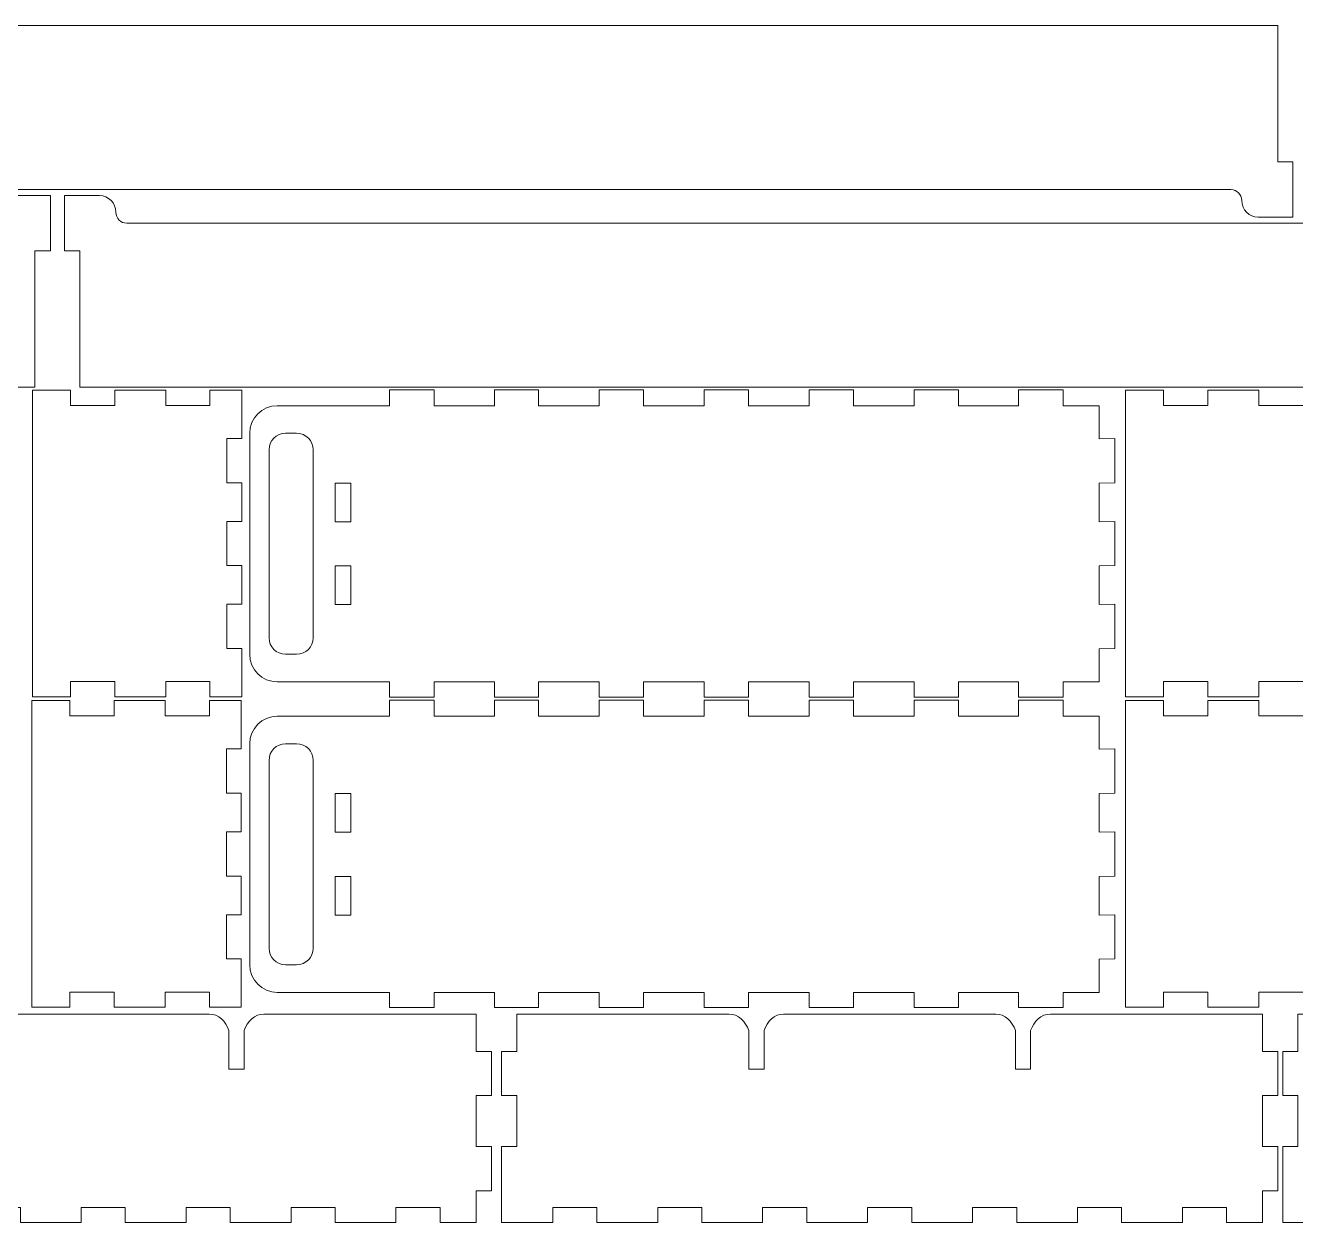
# Model space of a CAD drawing. Header units: inches. Extents: x 0 to 810, y -454 to -1.
# Drawn here: x 197.9 to 427.9, y -453.6 to -236.8 of the extents above; entities that cross this region are included whole.
import ezdxf

# ---------------------------------------------------------------- set-up
doc = ezdxf.new("R2010")
doc.units = ezdxf.units.IN
doc.header["$MEASUREMENT"] = 0
doc.layers.add('Layer 1', color=7, linetype='Continuous')

# ---------------------------------------------------------------- blocks, each defined once
blk = doc.blocks.new('block 37')
at = {"layer": 'Layer 1', "lineweight": 0}
for points in [[(256.8, -319.68), (256.8, -326.68), (254, -326.68), (254, -319.68), (256.8, -319.68)], [(256.8, -334.68), (256.8, -341.68), (254, -341.68), (254, -334.68), (256.8, -334.68)]]:
    blk.add_lwpolyline(points, dxfattribs=at)
for points, knots in [([(377.69, -358.43), (377.69, -358.43), (385.8, -358.43), (385.8, -358.43), (385.8, -358.43), (385.8, -355.68), (385.8, -355.68), (385.8, -355.68), (392.3, -355.68), (392.3, -355.68), (392.3, -355.68), (392.3, -349.68), (392.3, -349.68), (392.3, -349.68), (395.11, -349.62), (395.11, -349.62), (395.11, -349.62), (395.11, -341.62), (395.11, -341.62), (395.11, -341.62), (392.3, -341.68), (392.3, -341.68), (392.3, -341.68), (392.3, -334.68), (392.3, -334.68), (392.3, -334.68), (395.11, -334.62), (395.11, -334.62), (395.11, -334.62), (395.11, -326.62), (395.11, -326.62), (395.11, -326.62), (392.3, -326.68), (392.3, -326.68), (392.3, -326.68), (392.3, -319.68), (392.3, -319.68), (392.3, -319.68), (395.11, -319.62), (395.11, -319.62), (395.11, -319.62), (395.11, -311.62), (395.11, -311.62), (395.11, -311.62), (392.3, -311.68), (392.3, -311.68), (392.3, -311.68), (392.3, -305.68), (392.3, -305.68), (392.3, -305.68), (385.8, -305.68), (385.8, -305.68), (385.8, -305.68), (385.8, -302.81), (385.8, -302.81), (385.8, -302.81), (377.69, -302.81), (377.69, -302.81), (377.69, -302.81), (377.69, -305.68), (377.69, -305.68), (377.69, -305.68), (366.8, -305.68), (366.8, -305.68), (366.8, -305.68), (366.8, -302.81), (366.8, -302.81), (366.8, -302.81), (358.8, -302.81), (358.8, -302.81), (358.8, -302.81), (358.8, -305.68), (358.8, -305.68), (358.8, -305.68), (347.8, -305.68), (347.8, -305.68), (347.8, -305.68), (347.8, -302.81), (347.8, -302.81), (347.8, -302.81), (339.8, -302.81), (339.8, -302.81), (339.8, -302.81), (339.8, -305.68), (339.8, -305.68), (339.8, -305.68), (328.8, -305.68), (328.8, -305.68), (328.8, -305.68), (328.8, -302.81), (328.8, -302.81), (328.8, -302.81), (320.8, -302.81), (320.8, -302.81), (320.8, -302.81), (320.8, -305.68), (320.8, -305.68), (320.8, -305.68), (309.8, -305.68), (309.8, -305.68), (309.8, -305.68), (309.8, -302.81), (309.8, -302.81), (309.8, -302.81), (301.8, -302.81), (301.8, -302.81), (301.8, -302.81), (301.8, -305.68), (301.8, -305.68), (301.8, -305.68), (290.8, -305.68), (290.8, -305.68), (290.8, -305.68), (290.8, -302.81), (290.8, -302.81), (290.8, -302.81), (282.8, -302.81), (282.8, -302.81), (282.8, -302.81), (282.8, -305.68), (282.8, -305.68), (282.8, -305.68), (271.9, -305.68), (271.9, -305.68), (271.9, -305.68), (271.9, -302.81), (271.9, -302.81), (271.9, -302.81), (263.8, -302.81), (263.8, -302.81), (263.8, -302.81), (263.8, -305.68), (263.8, -305.68), (263.8, -305.68), (253.5, -305.68), (253.5, -305.68), (253.5, -305.68), (248.5, -305.68), (248.5, -305.68), (248.5, -305.68), (246.5, -305.68), (246.5, -305.68), (246.5, -305.68), (243.5, -305.68), (243.5, -305.68), (240.74, -305.68), (238.5, -307.92), (238.5, -310.68), (238.5, -310.68), (238.5, -350.68), (238.5, -350.68), (238.5, -353.44), (240.74, -355.68), (243.5, -355.68), (243.5, -355.68), (246.5, -355.68), (246.5, -355.68), (246.5, -355.68), (248.5, -355.68), (248.5, -355.68), (248.5, -355.68), (253.5, -355.68), (253.5, -355.68), (253.5, -355.68), (263.8, -355.68), (263.8, -355.68), (263.8, -355.68), (263.8, -358.43), (263.8, -358.43), (263.8, -358.43), (271.9, -358.43), (271.9, -358.43), (271.9, -358.43), (271.9, -355.68), (271.9, -355.68), (271.9, -355.68), (282.8, -355.68), (282.8, -355.68), (282.8, -355.68), (282.8, -358.43), (282.8, -358.43), (282.8, -358.43), (290.8, -358.43), (290.8, -358.43), (290.8, -358.43), (290.8, -355.68), (290.8, -355.68), (290.8, -355.68), (301.8, -355.68), (301.8, -355.68), (301.8, -355.68), (301.8, -358.43), (301.8, -358.43), (301.8, -358.43), (309.8, -358.43), (309.8, -358.43), (309.8, -358.43), (309.8, -355.68), (309.8, -355.68), (309.8, -355.68), (320.8, -355.68), (320.8, -355.68), (320.8, -355.68), (320.8, -358.43), (320.8, -358.43), (320.8, -358.43), (328.8, -358.43), (328.8, -358.43), (328.8, -358.43), (328.8, -355.68), (328.8, -355.68), (328.8, -355.68), (339.8, -355.68), (339.8, -355.68), (339.8, -355.68), (339.8, -358.43), (339.8, -358.43), (339.8, -358.43), (347.8, -358.43), (347.8, -358.43), (347.8, -358.43), (347.8, -355.68), (347.8, -355.68), (347.8, -355.68), (358.8, -355.68), (358.8, -355.68), (358.8, -355.68), (358.8, -358.43), (358.8, -358.43), (358.8, -358.43), (366.8, -358.43), (366.8, -358.43), (366.8, -358.43), (366.8, -355.68), (366.8, -355.68), (366.8, -355.68), (377.69, -355.68), (377.69, -355.68), (377.69, -355.68), (377.69, -358.43), (377.69, -358.43)], [0, 0, 0, 0, 1, 1, 1, 2, 2, 2, 3, 3, 3, 4, 4, 4, 5, 5, 5, 6, 6, 6, 7, 7, 7, 8, 8, 8, 9, 9, 9, 10, 10, 10, 11, 11, 11, 12, 12, 12, 13, 13, 13, 14, 14, 14, 15, 15, 15, 16, 16, 16, 17, 17, 17, 18, 18, 18, 19, 19, 19, 20, 20, 20, 21, 21, 21, 22, 22, 22, 23, 23, 23, 24, 24, 24, 25, 25, 25, 26, 26, 26, 27, 27, 27, 28, 28, 28, 29, 29, 29, 30, 30, 30, 31, 31, 31, 32, 32, 32, 33, 33, 33, 34, 34, 34, 35, 35, 35, 36, 36, 36, 37, 37, 37, 38, 38, 38, 39, 39, 39, 40, 40, 40, 41, 41, 41, 42, 42, 42, 43, 43, 43, 44, 44, 44, 45, 45, 45, 46, 46, 46, 47, 47, 47, 48, 48, 48, 49, 49, 49, 50, 50, 50, 51, 51, 51, 52, 52, 52, 53, 53, 53, 54, 54, 54, 55, 55, 55, 56, 56, 56, 57, 57, 57, 58, 58, 58, 59, 59, 59, 60, 60, 60, 61, 61, 61, 62, 62, 62, 63, 63, 63, 64, 64, 64, 65, 65, 65, 66, 66, 66, 67, 67, 67, 68, 68, 68, 69, 69, 69, 70, 70, 70, 71, 71, 71, 72, 72, 72, 73, 73, 73, 74, 74, 74, 75, 75, 75, 76, 76, 76, 77, 77, 77, 78, 78, 78, 79, 79, 79, 80, 80, 80, 80]), ([(245, -350.68), (243.34, -350.68), (242, -349.34), (242, -347.68), (242, -347.68), (242, -313.68), (242, -313.68), (242, -312.03), (243.34, -310.68), (245, -310.68), (245, -310.68), (247, -310.68), (247, -310.68), (248.66, -310.68), (250, -312.03), (250, -313.68), (250, -313.68), (250, -347.68), (250, -347.68), (250, -349.34), (248.66, -350.68), (247, -350.68), (247, -350.68), (245, -350.68), (245, -350.68)], [0, 0, 0, 0, 1, 1, 1, 2, 2, 2, 3, 3, 3, 4, 4, 4, 5, 5, 5, 6, 6, 6, 7, 7, 7, 8, 8, 8, 8])]:
    blk.add_open_spline(points, degree=3, knots=knots, dxfattribs=at)
blk = doc.blocks.new('block 38')
at = {"layer": 'Layer 1', "lineweight": 0}
for points in [[(256.8, -375.89), (256.8, -382.89), (254, -382.89), (254, -375.89), (256.8, -375.89)], [(256.8, -390.89), (256.8, -397.89), (254, -397.89), (254, -390.89), (256.8, -390.89)]]:
    blk.add_lwpolyline(points, dxfattribs=at)
for points, knots in [([(377.69, -414.64), (377.69, -414.64), (385.8, -414.64), (385.8, -414.64), (385.8, -414.64), (385.8, -411.89), (385.8, -411.89), (385.8, -411.89), (392.3, -411.89), (392.3, -411.89), (392.3, -411.89), (392.3, -405.89), (392.3, -405.89), (392.3, -405.89), (395.11, -405.83), (395.11, -405.83), (395.11, -405.83), (395.11, -397.83), (395.11, -397.83), (395.11, -397.83), (392.3, -397.89), (392.3, -397.89), (392.3, -397.89), (392.3, -390.89), (392.3, -390.89), (392.3, -390.89), (395.11, -390.83), (395.11, -390.83), (395.11, -390.83), (395.11, -382.83), (395.11, -382.83), (395.11, -382.83), (392.3, -382.89), (392.3, -382.89), (392.3, -382.89), (392.3, -375.89), (392.3, -375.89), (392.3, -375.89), (395.11, -375.83), (395.11, -375.83), (395.11, -375.83), (395.11, -367.83), (395.11, -367.83), (395.11, -367.83), (392.3, -367.89), (392.3, -367.89), (392.3, -367.89), (392.3, -361.89), (392.3, -361.89), (392.3, -361.89), (385.8, -361.89), (385.8, -361.89), (385.8, -361.89), (385.8, -359.02), (385.8, -359.02), (385.8, -359.02), (377.69, -359.02), (377.69, -359.02), (377.69, -359.02), (377.69, -361.89), (377.69, -361.89), (377.69, -361.89), (366.8, -361.89), (366.8, -361.89), (366.8, -361.89), (366.8, -359.02), (366.8, -359.02), (366.8, -359.02), (358.8, -359.02), (358.8, -359.02), (358.8, -359.02), (358.8, -361.89), (358.8, -361.89), (358.8, -361.89), (347.8, -361.89), (347.8, -361.89), (347.8, -361.89), (347.8, -359.02), (347.8, -359.02), (347.8, -359.02), (339.8, -359.02), (339.8, -359.02), (339.8, -359.02), (339.8, -361.89), (339.8, -361.89), (339.8, -361.89), (328.8, -361.89), (328.8, -361.89), (328.8, -361.89), (328.8, -359.02), (328.8, -359.02), (328.8, -359.02), (320.8, -359.02), (320.8, -359.02), (320.8, -359.02), (320.8, -361.89), (320.8, -361.89), (320.8, -361.89), (309.8, -361.89), (309.8, -361.89), (309.8, -361.89), (309.8, -359.02), (309.8, -359.02), (309.8, -359.02), (301.8, -359.02), (301.8, -359.02), (301.8, -359.02), (301.8, -361.89), (301.8, -361.89), (301.8, -361.89), (290.8, -361.89), (290.8, -361.89), (290.8, -361.89), (290.8, -359.02), (290.8, -359.02), (290.8, -359.02), (282.8, -359.02), (282.8, -359.02), (282.8, -359.02), (282.8, -361.89), (282.8, -361.89), (282.8, -361.89), (271.9, -361.89), (271.9, -361.89), (271.9, -361.89), (271.9, -359.02), (271.9, -359.02), (271.9, -359.02), (263.8, -359.02), (263.8, -359.02), (263.8, -359.02), (263.8, -361.89), (263.8, -361.89), (263.8, -361.89), (253.5, -361.89), (253.5, -361.89), (253.5, -361.89), (248.5, -361.89), (248.5, -361.89), (248.5, -361.89), (246.5, -361.89), (246.5, -361.89), (246.5, -361.89), (243.5, -361.89), (243.5, -361.89), (240.74, -361.89), (238.5, -364.13), (238.5, -366.89), (238.5, -366.89), (238.5, -406.89), (238.5, -406.89), (238.5, -409.65), (240.74, -411.89), (243.5, -411.89), (243.5, -411.89), (246.5, -411.89), (246.5, -411.89), (246.5, -411.89), (248.5, -411.89), (248.5, -411.89), (248.5, -411.89), (253.5, -411.89), (253.5, -411.89), (253.5, -411.89), (263.8, -411.89), (263.8, -411.89), (263.8, -411.89), (263.8, -414.64), (263.8, -414.64), (263.8, -414.64), (271.9, -414.64), (271.9, -414.64), (271.9, -414.64), (271.9, -411.89), (271.9, -411.89), (271.9, -411.89), (282.8, -411.89), (282.8, -411.89), (282.8, -411.89), (282.8, -414.64), (282.8, -414.64), (282.8, -414.64), (290.8, -414.64), (290.8, -414.64), (290.8, -414.64), (290.8, -411.89), (290.8, -411.89), (290.8, -411.89), (301.8, -411.89), (301.8, -411.89), (301.8, -411.89), (301.8, -414.64), (301.8, -414.64), (301.8, -414.64), (309.8, -414.64), (309.8, -414.64), (309.8, -414.64), (309.8, -411.89), (309.8, -411.89), (309.8, -411.89), (320.8, -411.89), (320.8, -411.89), (320.8, -411.89), (320.8, -414.64), (320.8, -414.64), (320.8, -414.64), (328.8, -414.64), (328.8, -414.64), (328.8, -414.64), (328.8, -411.89), (328.8, -411.89), (328.8, -411.89), (339.8, -411.89), (339.8, -411.89), (339.8, -411.89), (339.8, -414.64), (339.8, -414.64), (339.8, -414.64), (347.8, -414.64), (347.8, -414.64), (347.8, -414.64), (347.8, -411.89), (347.8, -411.89), (347.8, -411.89), (358.8, -411.89), (358.8, -411.89), (358.8, -411.89), (358.8, -414.64), (358.8, -414.64), (358.8, -414.64), (366.8, -414.64), (366.8, -414.64), (366.8, -414.64), (366.8, -411.89), (366.8, -411.89), (366.8, -411.89), (377.69, -411.89), (377.69, -411.89), (377.69, -411.89), (377.69, -414.64), (377.69, -414.64)], [0, 0, 0, 0, 1, 1, 1, 2, 2, 2, 3, 3, 3, 4, 4, 4, 5, 5, 5, 6, 6, 6, 7, 7, 7, 8, 8, 8, 9, 9, 9, 10, 10, 10, 11, 11, 11, 12, 12, 12, 13, 13, 13, 14, 14, 14, 15, 15, 15, 16, 16, 16, 17, 17, 17, 18, 18, 18, 19, 19, 19, 20, 20, 20, 21, 21, 21, 22, 22, 22, 23, 23, 23, 24, 24, 24, 25, 25, 25, 26, 26, 26, 27, 27, 27, 28, 28, 28, 29, 29, 29, 30, 30, 30, 31, 31, 31, 32, 32, 32, 33, 33, 33, 34, 34, 34, 35, 35, 35, 36, 36, 36, 37, 37, 37, 38, 38, 38, 39, 39, 39, 40, 40, 40, 41, 41, 41, 42, 42, 42, 43, 43, 43, 44, 44, 44, 45, 45, 45, 46, 46, 46, 47, 47, 47, 48, 48, 48, 49, 49, 49, 50, 50, 50, 51, 51, 51, 52, 52, 52, 53, 53, 53, 54, 54, 54, 55, 55, 55, 56, 56, 56, 57, 57, 57, 58, 58, 58, 59, 59, 59, 60, 60, 60, 61, 61, 61, 62, 62, 62, 63, 63, 63, 64, 64, 64, 65, 65, 65, 66, 66, 66, 67, 67, 67, 68, 68, 68, 69, 69, 69, 70, 70, 70, 71, 71, 71, 72, 72, 72, 73, 73, 73, 74, 74, 74, 75, 75, 75, 76, 76, 76, 77, 77, 77, 78, 78, 78, 79, 79, 79, 80, 80, 80, 80]), ([(245, -406.89), (243.34, -406.89), (242, -405.54), (242, -403.89), (242, -403.89), (242, -369.89), (242, -369.89), (242, -368.23), (243.34, -366.89), (245, -366.89), (245, -366.89), (247, -366.89), (247, -366.89), (248.66, -366.89), (250, -368.23), (250, -369.89), (250, -369.89), (250, -403.89), (250, -403.89), (250, -405.54), (248.66, -406.89), (247, -406.89), (247, -406.89), (245, -406.89), (245, -406.89)], [0, 0, 0, 0, 1, 1, 1, 2, 2, 2, 3, 3, 3, 4, 4, 4, 5, 5, 5, 6, 6, 6, 7, 7, 7, 8, 8, 8, 8])]:
    blk.add_open_spline(points, degree=3, knots=knots, dxfattribs=at)
blk = doc.blocks.new('block 40')
at = {"layer": 'Layer 1', "lineweight": 0}
blk.add_open_spline([(272.98, -453.57), (272.98, -453.57), (279.48, -453.57), (279.48, -453.57), (279.48, -453.57), (279.48, -450.81), (279.48, -450.81), (279.48, -450.81), (279.48, -450.81), (279.48, -450.81), (279.48, -450.81), (279.48, -447.82), (279.48, -447.82), (279.48, -447.82), (282.27, -447.82), (282.27, -447.82), (282.27, -447.82), (282.27, -439.82), (282.27, -439.82), (282.27, -439.82), (279.48, -439.82), (279.48, -439.82), (279.48, -439.82), (279.48, -430.59), (279.48, -430.59), (279.48, -430.59), (282.27, -430.59), (282.27, -430.59), (282.27, -430.59), (282.27, -422.59), (282.27, -422.59), (282.27, -422.59), (279.48, -422.59), (279.48, -422.59), (279.48, -422.59), (279.48, -415.81), (279.48, -415.81), (279.48, -415.81), (241.08, -415.81), (241.08, -415.81), (239.42, -415.81), (238.08, -417.15), (237.5, -418.81), (237.5, -418.81), (237.5, -425.81), (237.5, -425.81), (237.5, -425.81), (234.73, -425.81), (234.73, -425.81), (234.73, -425.81), (234.73, -418.81), (234.73, -418.81), (234.18, -417.15), (232.84, -415.81), (231.18, -415.81), (231.18, -415.81), (192.78, -415.81), (192.78, -415.81), (191.12, -415.81), (189.78, -417.15), (189.23, -418.81), (189.23, -418.81), (189.23, -425.81), (189.23, -425.81), (189.23, -425.81), (186.46, -425.81), (186.46, -425.81), (186.46, -425.81), (186.46, -418.81), (186.46, -418.81), (185.88, -417.15), (184.54, -415.81), (182.88, -415.81), (182.88, -415.81), (144.48, -415.81), (144.48, -415.81), (144.48, -415.81), (144.48, -422.59), (144.48, -422.59), (144.48, -422.59), (141.72, -422.59), (141.72, -422.59), (141.72, -422.59), (141.72, -430.59), (141.72, -430.59), (141.72, -430.59), (144.48, -430.59), (144.48, -430.59), (144.48, -430.59), (144.48, -439.82), (144.48, -439.82), (144.48, -439.82), (141.72, -439.82), (141.72, -439.82), (141.72, -439.82), (141.72, -450.81), (141.72, -450.81), (141.72, -450.81), (141.72, -453.57), (141.72, -453.57), (141.72, -453.57), (144.48, -453.57), (144.48, -453.57), (144.48, -453.57), (150.98, -453.57), (150.98, -453.57), (150.98, -453.57), (150.98, -450.81), (150.98, -450.81), (150.98, -450.81), (158.98, -450.81), (158.98, -450.81), (158.98, -450.81), (158.98, -453.57), (158.98, -453.57), (158.98, -453.57), (169.98, -453.57), (169.98, -453.57), (169.98, -453.57), (169.98, -450.81), (169.98, -450.81), (169.98, -450.81), (177.98, -450.81), (177.98, -450.81), (177.98, -450.81), (177.98, -453.57), (177.98, -453.57), (177.98, -453.57), (188.98, -453.57), (188.98, -453.57), (188.98, -453.57), (188.98, -450.81), (188.98, -450.81), (188.98, -450.81), (196.98, -450.81), (196.98, -450.81), (196.98, -450.81), (196.98, -453.57), (196.98, -453.57), (196.98, -453.57), (207.98, -453.57), (207.98, -453.57), (207.98, -453.57), (207.98, -450.81), (207.98, -450.81), (207.98, -450.81), (215.98, -450.81), (215.98, -450.81), (215.98, -450.81), (215.98, -453.57), (215.98, -453.57), (215.98, -453.57), (226.98, -453.57), (226.98, -453.57), (226.98, -453.57), (226.98, -450.81), (226.98, -450.81), (226.98, -450.81), (234.98, -450.81), (234.98, -450.81), (234.98, -450.81), (234.98, -453.57), (234.98, -453.57), (234.98, -453.57), (245.98, -453.57), (245.98, -453.57), (245.98, -453.57), (245.98, -450.81), (245.98, -450.81), (245.98, -450.81), (253.98, -450.81), (253.98, -450.81), (253.98, -450.81), (253.98, -453.57), (253.98, -453.57), (253.98, -453.57), (264.98, -453.57), (264.98, -453.57), (264.98, -453.57), (264.98, -450.81), (264.98, -450.81), (264.98, -450.81), (272.98, -450.81), (272.98, -450.81), (272.98, -450.81), (272.98, -453.57), (272.98, -453.57)], degree=3, knots=[0, 0, 0, 0, 1, 1, 1, 2, 2, 2, 3, 3, 3, 4, 4, 4, 5, 5, 5, 6, 6, 6, 7, 7, 7, 8, 8, 8, 9, 9, 9, 10, 10, 10, 11, 11, 11, 12, 12, 12, 13, 13, 13, 14, 14, 14, 15, 15, 15, 16, 16, 16, 17, 17, 17, 18, 18, 18, 19, 19, 19, 20, 20, 20, 21, 21, 21, 22, 22, 22, 23, 23, 23, 24, 24, 24, 25, 25, 25, 26, 26, 26, 27, 27, 27, 28, 28, 28, 29, 29, 29, 30, 30, 30, 31, 31, 31, 32, 32, 32, 33, 33, 33, 34, 34, 34, 35, 35, 35, 36, 36, 36, 37, 37, 37, 38, 38, 38, 39, 39, 39, 40, 40, 40, 41, 41, 41, 42, 42, 42, 43, 43, 43, 44, 44, 44, 45, 45, 45, 46, 46, 46, 47, 47, 47, 48, 48, 48, 49, 49, 49, 50, 50, 50, 51, 51, 51, 52, 52, 52, 53, 53, 53, 54, 54, 54, 55, 55, 55, 56, 56, 56, 57, 57, 57, 58, 58, 58, 59, 59, 59, 60, 60, 60, 61, 61, 61, 62, 62, 62, 62], dxfattribs=at)
blk = doc.blocks.new('block 41')
at = {"layer": 'Layer 1', "lineweight": 0}
blk.add_open_spline([(415.37, -453.57), (415.37, -453.57), (421.87, -453.57), (421.87, -453.57), (421.87, -453.57), (421.87, -450.81), (421.87, -450.81), (421.87, -450.81), (421.87, -450.81), (421.87, -450.81), (421.87, -450.81), (421.87, -447.82), (421.87, -447.82), (421.87, -447.82), (424.67, -447.82), (424.67, -447.82), (424.67, -447.82), (424.67, -439.82), (424.67, -439.82), (424.67, -439.82), (421.87, -439.82), (421.87, -439.82), (421.87, -439.82), (421.87, -430.59), (421.87, -430.59), (421.87, -430.59), (424.67, -430.59), (424.67, -430.59), (424.67, -430.59), (424.67, -422.59), (424.67, -422.59), (424.67, -422.59), (421.87, -422.59), (421.87, -422.59), (421.87, -422.59), (421.87, -415.81), (421.87, -415.81), (421.87, -415.81), (383.47, -415.81), (383.47, -415.81), (381.82, -415.81), (380.47, -417.15), (379.89, -418.81), (379.89, -418.81), (379.89, -425.81), (379.89, -425.81), (379.89, -425.81), (377.13, -425.81), (377.13, -425.81), (377.13, -425.81), (377.13, -418.81), (377.13, -418.81), (376.57, -417.15), (375.23, -415.81), (373.57, -415.81), (373.57, -415.81), (335.17, -415.81), (335.17, -415.81), (333.52, -415.81), (332.17, -417.15), (331.62, -418.81), (331.62, -418.81), (331.62, -425.81), (331.62, -425.81), (331.62, -425.81), (328.86, -425.81), (328.86, -425.81), (328.86, -425.81), (328.86, -418.81), (328.86, -418.81), (328.27, -417.15), (326.93, -415.81), (325.27, -415.81), (325.27, -415.81), (286.87, -415.81), (286.87, -415.81), (286.87, -415.81), (286.87, -422.59), (286.87, -422.59), (286.87, -422.59), (284.11, -422.59), (284.11, -422.59), (284.11, -422.59), (284.11, -430.59), (284.11, -430.59), (284.11, -430.59), (286.87, -430.59), (286.87, -430.59), (286.87, -430.59), (286.87, -439.82), (286.87, -439.82), (286.87, -439.82), (284.11, -439.82), (284.11, -439.82), (284.11, -439.82), (284.11, -450.81), (284.11, -450.81), (284.11, -450.81), (284.11, -453.57), (284.11, -453.57), (284.11, -453.57), (286.87, -453.57), (286.87, -453.57), (286.87, -453.57), (293.37, -453.57), (293.37, -453.57), (293.37, -453.57), (293.37, -450.81), (293.37, -450.81), (293.37, -450.81), (301.37, -450.81), (301.37, -450.81), (301.37, -450.81), (301.37, -453.57), (301.37, -453.57), (301.37, -453.57), (312.37, -453.57), (312.37, -453.57), (312.37, -453.57), (312.37, -450.81), (312.37, -450.81), (312.37, -450.81), (320.37, -450.81), (320.37, -450.81), (320.37, -450.81), (320.37, -453.57), (320.37, -453.57), (320.37, -453.57), (331.37, -453.57), (331.37, -453.57), (331.37, -453.57), (331.37, -450.81), (331.37, -450.81), (331.37, -450.81), (339.37, -450.81), (339.37, -450.81), (339.37, -450.81), (339.37, -453.57), (339.37, -453.57), (339.37, -453.57), (350.37, -453.57), (350.37, -453.57), (350.37, -453.57), (350.37, -450.81), (350.37, -450.81), (350.37, -450.81), (358.37, -450.81), (358.37, -450.81), (358.37, -450.81), (358.37, -453.57), (358.37, -453.57), (358.37, -453.57), (369.37, -453.57), (369.37, -453.57), (369.37, -453.57), (369.37, -450.81), (369.37, -450.81), (369.37, -450.81), (377.37, -450.81), (377.37, -450.81), (377.37, -450.81), (377.37, -453.57), (377.37, -453.57), (377.37, -453.57), (388.37, -453.57), (388.37, -453.57), (388.37, -453.57), (388.37, -450.81), (388.37, -450.81), (388.37, -450.81), (396.37, -450.81), (396.37, -450.81), (396.37, -450.81), (396.37, -453.57), (396.37, -453.57), (396.37, -453.57), (407.37, -453.57), (407.37, -453.57), (407.37, -453.57), (407.37, -450.81), (407.37, -450.81), (407.37, -450.81), (415.37, -450.81), (415.37, -450.81), (415.37, -450.81), (415.37, -453.57), (415.37, -453.57)], degree=3, knots=[0, 0, 0, 0, 1, 1, 1, 2, 2, 2, 3, 3, 3, 4, 4, 4, 5, 5, 5, 6, 6, 6, 7, 7, 7, 8, 8, 8, 9, 9, 9, 10, 10, 10, 11, 11, 11, 12, 12, 12, 13, 13, 13, 14, 14, 14, 15, 15, 15, 16, 16, 16, 17, 17, 17, 18, 18, 18, 19, 19, 19, 20, 20, 20, 21, 21, 21, 22, 22, 22, 23, 23, 23, 24, 24, 24, 25, 25, 25, 26, 26, 26, 27, 27, 27, 28, 28, 28, 29, 29, 29, 30, 30, 30, 31, 31, 31, 32, 32, 32, 33, 33, 33, 34, 34, 34, 35, 35, 35, 36, 36, 36, 37, 37, 37, 38, 38, 38, 39, 39, 39, 40, 40, 40, 41, 41, 41, 42, 42, 42, 43, 43, 43, 44, 44, 44, 45, 45, 45, 46, 46, 46, 47, 47, 47, 48, 48, 48, 49, 49, 49, 50, 50, 50, 51, 51, 51, 52, 52, 52, 53, 53, 53, 54, 54, 54, 55, 55, 55, 56, 56, 56, 57, 57, 57, 58, 58, 58, 59, 59, 59, 60, 60, 60, 61, 61, 61, 62, 62, 62, 62], dxfattribs=at)
blk = doc.blocks.new('block 42')
at = {"layer": 'Layer 1', "lineweight": 0}
blk.add_open_spline([(556.79, -453.57), (556.79, -453.57), (563.29, -453.57), (563.29, -453.57), (563.29, -453.57), (563.29, -450.81), (563.29, -450.81), (563.29, -450.81), (563.29, -450.81), (563.29, -450.81), (563.29, -450.81), (563.29, -447.82), (563.29, -447.82), (563.29, -447.82), (566.08, -447.82), (566.08, -447.82), (566.08, -447.82), (566.08, -439.82), (566.08, -439.82), (566.08, -439.82), (563.29, -439.82), (563.29, -439.82), (563.29, -439.82), (563.29, -430.59), (563.29, -430.59), (563.29, -430.59), (566.08, -430.59), (566.08, -430.59), (566.08, -430.59), (566.08, -422.59), (566.08, -422.59), (566.08, -422.59), (563.29, -422.59), (563.29, -422.59), (563.29, -422.59), (563.29, -415.81), (563.29, -415.81), (563.29, -415.81), (524.89, -415.81), (524.89, -415.81), (523.23, -415.81), (521.89, -417.15), (521.31, -418.81), (521.31, -418.81), (521.31, -425.81), (521.31, -425.81), (521.31, -425.81), (518.54, -425.81), (518.54, -425.81), (518.54, -425.81), (518.54, -418.81), (518.54, -418.81), (517.99, -417.15), (516.65, -415.81), (514.99, -415.81), (514.99, -415.81), (476.59, -415.81), (476.59, -415.81), (474.93, -415.81), (473.59, -417.15), (473.04, -418.81), (473.04, -418.81), (473.04, -425.81), (473.04, -425.81), (473.04, -425.81), (470.27, -425.81), (470.27, -425.81), (470.27, -425.81), (470.27, -418.81), (470.27, -418.81), (469.69, -417.15), (468.35, -415.81), (466.69, -415.81), (466.69, -415.81), (428.29, -415.81), (428.29, -415.81), (428.29, -415.81), (428.29, -422.59), (428.29, -422.59), (428.29, -422.59), (425.53, -422.59), (425.53, -422.59), (425.53, -422.59), (425.53, -430.59), (425.53, -430.59), (425.53, -430.59), (428.29, -430.59), (428.29, -430.59), (428.29, -430.59), (428.29, -439.82), (428.29, -439.82), (428.29, -439.82), (425.53, -439.82), (425.53, -439.82), (425.53, -439.82), (425.53, -450.81), (425.53, -450.81), (425.53, -450.81), (425.53, -453.57), (425.53, -453.57), (425.53, -453.57), (428.29, -453.57), (428.29, -453.57), (428.29, -453.57), (434.79, -453.57), (434.79, -453.57), (434.79, -453.57), (434.79, -450.81), (434.79, -450.81), (434.79, -450.81), (442.79, -450.81), (442.79, -450.81), (442.79, -450.81), (442.79, -453.57), (442.79, -453.57), (442.79, -453.57), (453.79, -453.57), (453.79, -453.57), (453.79, -453.57), (453.79, -450.81), (453.79, -450.81), (453.79, -450.81), (461.79, -450.81), (461.79, -450.81), (461.79, -450.81), (461.79, -453.57), (461.79, -453.57), (461.79, -453.57), (472.79, -453.57), (472.79, -453.57), (472.79, -453.57), (472.79, -450.81), (472.79, -450.81), (472.79, -450.81), (480.79, -450.81), (480.79, -450.81), (480.79, -450.81), (480.79, -453.57), (480.79, -453.57), (480.79, -453.57), (491.79, -453.57), (491.79, -453.57), (491.79, -453.57), (491.79, -450.81), (491.79, -450.81), (491.79, -450.81), (499.79, -450.81), (499.79, -450.81), (499.79, -450.81), (499.79, -453.57), (499.79, -453.57), (499.79, -453.57), (510.79, -453.57), (510.79, -453.57), (510.79, -453.57), (510.79, -450.81), (510.79, -450.81), (510.79, -450.81), (518.79, -450.81), (518.79, -450.81), (518.79, -450.81), (518.79, -453.57), (518.79, -453.57), (518.79, -453.57), (529.79, -453.57), (529.79, -453.57), (529.79, -453.57), (529.79, -450.81), (529.79, -450.81), (529.79, -450.81), (537.79, -450.81), (537.79, -450.81), (537.79, -450.81), (537.79, -453.57), (537.79, -453.57), (537.79, -453.57), (548.79, -453.57), (548.79, -453.57), (548.79, -453.57), (548.79, -450.81), (548.79, -450.81), (548.79, -450.81), (556.79, -450.81), (556.79, -450.81), (556.79, -450.81), (556.79, -453.57), (556.79, -453.57)], degree=3, knots=[0, 0, 0, 0, 1, 1, 1, 2, 2, 2, 3, 3, 3, 4, 4, 4, 5, 5, 5, 6, 6, 6, 7, 7, 7, 8, 8, 8, 9, 9, 9, 10, 10, 10, 11, 11, 11, 12, 12, 12, 13, 13, 13, 14, 14, 14, 15, 15, 15, 16, 16, 16, 17, 17, 17, 18, 18, 18, 19, 19, 19, 20, 20, 20, 21, 21, 21, 22, 22, 22, 23, 23, 23, 24, 24, 24, 25, 25, 25, 26, 26, 26, 27, 27, 27, 28, 28, 28, 29, 29, 29, 30, 30, 30, 31, 31, 31, 32, 32, 32, 33, 33, 33, 34, 34, 34, 35, 35, 35, 36, 36, 36, 37, 37, 37, 38, 38, 38, 39, 39, 39, 40, 40, 40, 41, 41, 41, 42, 42, 42, 43, 43, 43, 44, 44, 44, 45, 45, 45, 46, 46, 46, 47, 47, 47, 48, 48, 48, 49, 49, 49, 50, 50, 50, 51, 51, 51, 52, 52, 52, 53, 53, 53, 54, 54, 54, 55, 55, 55, 56, 56, 56, 57, 57, 57, 58, 58, 58, 59, 59, 59, 60, 60, 60, 61, 61, 61, 62, 62, 62, 62], dxfattribs=at)

msp = doc.modelspace()

# ---------------------------------------------------------------- linework, layer by layer
at = {"layer": 'Layer 1', "lineweight": 0}
for points in [[(206.08, -302.87), (199.19, -302.87), (199.19, -305.62), (199.19, -305.62), (199.19, -355.62), (199.19, -358.38), (206.08, -358.38), (206.08, -355.62), (214.08, -355.62), (214.08, -358.38), (223.31, -358.38), (223.31, -355.62), (231.31, -355.62), (231.31, -358.38), (237.1, -358.38), (237.1, -355.62), (237.1, -355.62), (237.1, -349.62), (234.39, -349.62), (234.39, -341.62), (237.1, -341.62), (237.1, -334.62), (234.39, -334.62), (234.39, -326.62), (237.1, -326.62), (237.1, -319.62), (234.39, -319.62), (234.39, -311.62), (237.1, -311.62), (237.1, -305.62), (237.1, -305.62), (237.1, -302.87), (231.31, -302.87), (231.31, -305.62), (223.31, -305.62), (223.31, -302.87), (214.08, -302.87), (214.08, -305.62), (206.08, -305.62), (206.08, -302.87)], [(429.19, -305.62), (421.19, -305.62), (421.19, -302.87), (411.95, -302.87), (411.95, -305.62), (403.95, -305.62), (403.95, -302.87), (397.07, -302.87), (397.07, -305.62), (397.07, -305.62), (397.07, -355.62), (397.07, -358.38), (403.95, -358.38), (403.95, -355.62), (411.95, -355.62), (411.95, -358.38), (421.19, -358.38), (421.19, -355.62), (429.19, -355.62)], [(205.96, -359.08), (199.08, -359.08), (199.08, -361.83), (199.08, -361.83), (199.08, -411.83), (199.08, -414.58), (205.96, -414.58), (205.96, -411.83), (213.96, -411.83), (213.96, -414.58), (223.2, -414.58), (223.2, -411.83), (231.2, -411.83), (231.2, -414.58), (236.98, -414.58), (236.98, -411.83), (236.98, -411.83), (236.98, -405.83), (234.28, -405.83), (234.28, -397.83), (236.98, -397.83), (236.98, -390.83), (234.28, -390.83), (234.28, -382.83), (236.98, -382.83), (236.98, -375.83), (234.28, -375.83), (234.28, -367.83), (236.98, -367.83), (236.98, -361.83), (236.98, -361.83), (236.98, -359.08), (231.2, -359.08), (231.2, -361.83), (223.2, -361.83), (223.2, -359.08), (213.96, -359.08), (213.96, -361.83), (205.96, -361.83), (205.96, -359.08)], [(429.19, -361.83), (421.19, -361.83), (421.19, -359.08), (411.95, -359.08), (411.95, -361.83), (403.95, -361.83), (403.95, -359.08), (397.07, -359.08), (397.07, -361.83), (397.07, -361.83), (397.07, -411.83), (397.07, -414.58), (403.95, -414.58), (403.95, -411.83), (411.95, -411.83), (411.95, -414.58), (421.19, -414.58), (421.19, -411.83), (429.19, -411.83)]]:
    msp.add_lwpolyline(points, dxfattribs=at)
for points, knots in [([(186.48, -236.83), (186.48, -236.83), (185.98, -236.83), (185.98, -236.83), (185.98, -236.83), (185.98, -261.55), (185.98, -261.55), (185.98, -261.55), (185.98, -261.55), (185.98, -261.55), (185.98, -261.55), (183.18, -261.55), (183.18, -261.55), (183.18, -261.55), (183.18, -271.55), (183.18, -271.55), (183.18, -271.55), (185.98, -271.55), (185.98, -271.55), (185.98, -271.55), (189.52, -271.55), (189.52, -271.55), (191.18, -271.55), (192.52, -270.2), (192.52, -268.55), (192.52, -268.55), (192.53, -268.55), (192.53, -268.55), (192.53, -268.53), (192.52, -268.52), (192.52, -268.51), (192.52, -267.43), (193.4, -266.55), (194.49, -266.55), (194.49, -266.55), (416.14, -266.55), (416.14, -266.55), (417.23, -266.55), (418.11, -267.43), (418.11, -268.51), (418.11, -268.51), (418.11, -268.51), (418.11, -268.51), (418.11, -268.52), (418.1, -268.53), (418.1, -268.55), (418.1, -268.55), (418.11, -268.55), (418.11, -268.55), (418.11, -270.2), (419.45, -271.55), (421.11, -271.55), (421.11, -271.55), (424.65, -271.55), (424.65, -271.55), (424.65, -271.55), (427.39, -271.55), (427.39, -271.55), (427.39, -271.55), (427.39, -261.55), (427.39, -261.55), (427.39, -261.55), (424.65, -261.55), (424.65, -261.55), (424.65, -261.55), (424.65, -261.55), (424.65, -261.55), (424.65, -261.55), (424.65, -236.83), (424.65, -236.83), (424.65, -236.83), (424.15, -236.83), (424.15, -236.83), (424.15, -236.83), (186.48, -236.83), (186.48, -236.83)], [0, 0, 0, 0, 1, 1, 1, 2, 2, 2, 3, 3, 3, 4, 4, 4, 5, 5, 5, 6, 6, 6, 7, 7, 7, 8, 8, 8, 9, 9, 9, 10, 10, 10, 11, 11, 11, 12, 12, 12, 13, 13, 13, 14, 14, 14, 15, 15, 15, 16, 16, 16, 17, 17, 17, 18, 18, 18, 19, 19, 19, 20, 20, 20, 21, 21, 21, 22, 22, 22, 23, 23, 23, 24, 24, 24, 25, 25, 25, 25]), ([(199.61, -302.35), (199.61, -302.35), (199.61, -277.64), (199.61, -277.64), (199.61, -277.64), (199.61, -277.64), (199.61, -277.64), (199.61, -277.64), (202.44, -277.64), (202.44, -277.64), (202.44, -277.64), (202.44, -267.64), (202.44, -267.64), (202.44, -267.64), (199.61, -267.64), (199.61, -267.64), (199.61, -267.64), (196.06, -267.64), (196.06, -267.64), (194.41, -267.64), (193.06, -268.98), (193.06, -270.64), (193.06, -270.64), (193.06, -270.64), (193.06, -270.64), (193.06, -270.65), (193.06, -270.66), (193.06, -270.67), (193.06, -271.76), (192.18, -272.64), (191.1, -272.64), (191.1, -272.64), (32.37, -272.64), (32.37, -272.64), (31.28, -272.64), (30.4, -271.76), (30.4, -270.67), (30.4, -270.67), (30.4, -270.67), (30.4, -270.67), (30.4, -270.66), (30.4, -270.65), (30.4, -270.64), (30.4, -270.64), (30.4, -270.64), (30.4, -270.64), (30.4, -268.98), (29.06, -267.64), (27.4, -267.64), (27.4, -267.64), (23.86, -267.64), (23.86, -267.64), (23.86, -267.64), (21.11, -267.64), (21.11, -267.64), (21.11, -267.64), (21.11, -277.64), (21.11, -277.64), (21.11, -277.64), (23.86, -277.64), (23.86, -277.64), (23.86, -277.64), (23.86, -277.64), (23.86, -277.64), (23.86, -277.64), (23.86, -302.35), (23.86, -302.35), (23.86, -302.35), (199.61, -302.35), (199.61, -302.35)], [0, 0, 0, 0, 1, 1, 1, 2, 2, 2, 3, 3, 3, 4, 4, 4, 5, 5, 5, 6, 6, 6, 7, 7, 7, 8, 8, 8, 9, 9, 9, 10, 10, 10, 11, 11, 11, 12, 12, 12, 13, 13, 13, 14, 14, 14, 15, 15, 15, 16, 16, 16, 17, 17, 17, 18, 18, 18, 19, 19, 19, 20, 20, 20, 21, 21, 21, 22, 22, 22, 23, 23, 23, 23]), ([(445.91, -302.35), (445.91, -302.35), (446.41, -302.35), (446.41, -302.35), (446.41, -302.35), (446.41, -277.64), (446.41, -277.64), (446.41, -277.64), (446.41, -277.64), (446.41, -277.64), (446.41, -277.64), (449.2, -277.64), (449.2, -277.64), (449.2, -277.64), (449.2, -267.64), (449.2, -267.64), (449.2, -267.64), (446.41, -267.64), (446.41, -267.64), (446.41, -267.64), (442.86, -267.64), (442.86, -267.64), (441.21, -267.64), (439.86, -268.98), (439.86, -270.64), (439.86, -270.64), (439.86, -270.64), (439.86, -270.64), (439.86, -270.65), (439.86, -270.66), (439.86, -270.67), (439.86, -271.76), (438.98, -272.64), (437.9, -272.64), (437.9, -272.64), (216.25, -272.64), (216.25, -272.64), (215.16, -272.64), (214.28, -271.76), (214.28, -270.67), (214.28, -270.67), (214.28, -270.67), (214.28, -270.67), (214.28, -270.66), (214.28, -270.65), (214.28, -270.64), (214.28, -270.64), (214.28, -270.64), (214.28, -270.64), (214.28, -268.98), (212.94, -267.64), (211.28, -267.64), (211.28, -267.64), (207.74, -267.64), (207.74, -267.64), (207.74, -267.64), (204.99, -267.64), (204.99, -267.64), (204.99, -267.64), (204.99, -277.64), (204.99, -277.64), (204.99, -277.64), (207.73, -277.64), (207.73, -277.64), (207.73, -277.64), (207.73, -277.64), (207.73, -277.64), (207.73, -277.64), (207.73, -302.35), (207.73, -302.35), (207.73, -302.35), (208.23, -302.35), (208.23, -302.35), (208.23, -302.35), (445.91, -302.35), (445.91, -302.35)], [0, 0, 0, 0, 1, 1, 1, 2, 2, 2, 3, 3, 3, 4, 4, 4, 5, 5, 5, 6, 6, 6, 7, 7, 7, 8, 8, 8, 9, 9, 9, 10, 10, 10, 11, 11, 11, 12, 12, 12, 13, 13, 13, 14, 14, 14, 15, 15, 15, 16, 16, 16, 17, 17, 17, 18, 18, 18, 19, 19, 19, 20, 20, 20, 21, 21, 21, 22, 22, 22, 23, 23, 23, 24, 24, 24, 25, 25, 25, 25])]:
    msp.add_open_spline(points, degree=3, knots=knots, dxfattribs=at)

# ---------------------------------------------------------------- block references
at = {"layer": 'Layer 1'}
for name in ['block 37', 'block 38', 'block 40', 'block 41', 'block 42']:
    msp.add_blockref(name, (0, 0), dxfattribs=at)

doc.saveas('drawing.dxf')
